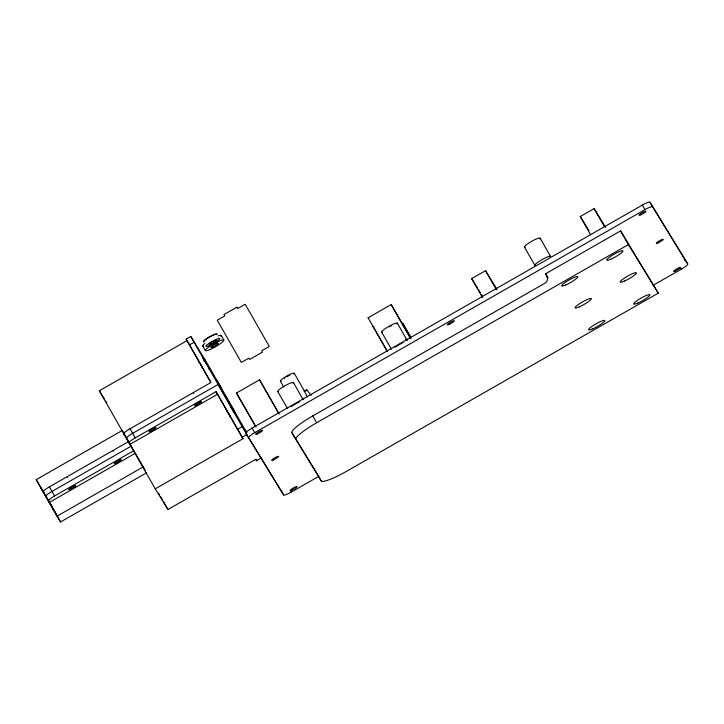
<?xml version="1.0" encoding="UTF-8"?>
<svg xmlns="http://www.w3.org/2000/svg" width="724" height="724" viewBox="0 0 724 724"><rect width="100%" height="100%" fill="white"/><g stroke="black" fill="none" stroke-linecap="round" stroke-linejoin="round"><path stroke-width="1.09" d="M255.925 459.559L256.64 460.871L255.708 459.351L167.95 509.497L155.253 488.836L123.795 433.794A7.982 1.276 -29.7 0 1 130.048 428.744L210.874 382.553L186.122 339.085L190.792 336.524L206.023 361.348L246.784 432.78M123.795 433.794L124.682 435.242L99.315 390.77L187.073 340.615L210.784 382.191M189.407 344.923L194.032 342.28M203.833 360.914L205.281 360.09M208.403 368.842L209.851 368.018M146.719 472.727L60.581 521.959L36.2 479.668L122.338 430.436L128.465 441.188M44.001 493.352L43.114 491.895A7.982 1.276 -29.7 0 1 49.377 486.854L128.582 441.586L134.827 452.4M128.999 442.916A7.982 1.276 -29.7 0 1 135.252 437.866L216.078 391.675L243.011 438.69L155.253 488.836M129.886 444.364L217.643 394.209M48.318 501.017A7.982 1.276 -29.7 0 1 54.581 495.976L133.786 450.708M255.527 426.409L236.477 393.005L259.572 379.81L278.695 413.232M387.159 351.185L368.109 317.782L391.195 304.587L410.798 338.669M49.205 502.474L135.343 453.242L145.189 470.247M482.501 297.609L471.659 278.604L485.514 270.686L497.062 289.473M590.567 234.594L580.268 216.539L594.123 208.612L605.671 227.399M57.015 516.158L143.153 466.926M243.011 438.69L237.544 429.305L242.16 426.671L190.792 336.524M307.519 396.879L304.252 391.141L306.686 389.747L311.166 395.34M318.696 476.419L291.238 492.112A7.982 1.276 -29.7 0 1 283.645 494.981L245.843 433.151A7.982 1.276 -29.7 0 1 252.106 428.101L642.369 205.064A7.982 1.276 -29.7 0 1 649.962 202.195L687.764 264.025A7.982 1.276 -29.7 0 1 681.51 269.075L653.075 285.319M242.115 437.233L246.73 434.599L242.16 426.671M248.441 437.712A7.982 1.276 -29.7 0 1 254.703 432.662L644.966 209.625A7.982 1.276 -29.7 0 1 652.568 206.756L687.764 264.025M545.507 273.817L620.604 230.902L658.261 293.157L346.506 471.324A26.598 4.254 -29.7 0 1 321.185 480.899L291.89 432.726A26.598 4.254 -29.7 0 1 312.75 415.911L544.792 283.292A5.321 5.249 -31.6 0 0 546.81 276.097L545.507 273.817L547.851 277.627M295.79 439.568A26.598 4.254 -29.7 0 1 316.65 422.753L628.405 244.585L658.261 293.157M256.595 460.799L261.083 457.894M56.191 514.493L53.775 510.121M227.906 412.354L230.223 416.363M580.268 216.539L588.929 230.621M546.81 276.097L547.977 277.998M471.659 278.604L477.433 287.998M478.582 289.872L480.32 292.695M481.469 294.568L482.627 296.451M368.109 317.782L368.552 318.506M372.453 325.348L387.231 351.203M306.686 389.747L306.958 390.182L304.514 391.575A7.982 1.276 -29.7 0 0 304.252 391.141M291.89 432.726L317.284 474.048A26.598 4.254 -29.7 0 0 317.583 474.329M236.477 393.005L256.079 427.088M225.562 396.616L218.983 384.942L234.811 412.644L218.096 384.471L132.655 433.305A7.982 1.276 -29.7 0 0 126.392 438.355L131.18 446.147L51.974 491.415A7.982 1.276 -29.7 0 0 45.712 496.456L56.047 514.239M228.232 400.969L233.915 410.209M245.843 433.151L283.645 494.981M186.177 339.167L187.073 340.615M99.315 390.77L104.509 399.223M105.668 401.096L106.817 402.978M36.2 479.668L47.567 499.153M52.771 508.275L53.666 509.723A7.982 1.276 -29.7 0 0 53.902 509.85M230.169 416.273L229.11 414.39M524.438 247.119L534.81 265.183M381.666 332.135L391.494 349.249M277.754 391.53L287.582 408.644M246.712 432.708L245.155 430.02L246.613 432.608M45.241 495.144L40.499 486.99L44.96 494.954M45.992 496.456L49.024 501.75M280.378 381.159L283.699 386.96M218.992 384.191L217.182 380.987L221.128 387.892L219.662 385.277M204.675 360.805L202.937 357.801L204.032 359.765M204.557 360.679L206.874 364.688L205.752 362.688M228.576 413.44L226.268 409.449L227.372 411.413M649.962 202.195L652.568 206.756M681.022 268.215L681.51 269.075M642.369 205.064L644.966 209.625M620.604 230.902L628.405 244.585M594.123 208.612L604.422 226.666M485.514 270.686L496.356 289.691M410.951 337.502L402.562 323.067L410.97 337.809M391.195 304.587L410.255 337.99M294.234 373.24L304.523 391.277M312.75 415.911L316.65 422.753M317.845 475.025L321.185 480.899M259.572 379.81L279.183 414.2M221.236 335.465L223.843 340.027M290.749 491.252L291.238 492.112M252.106 428.101L254.703 432.662M202.765 346.018L205.372 350.579M233.191 410.807L234.838 413.721L230.893 406.825L232.006 408.798M216.078 391.675L237.544 429.305M199.534 362.606C195.489 355.412 204.865 372 201.145 365.349M130.048 428.744L135.252 437.866M158.574 493.062L159.678 494.999M160.782 496.926L162.438 499.831M163.543 501.768L167.95 509.497M49.377 486.854L54.581 495.976M48.463 500.601L49.603 502.592M49.766 502.881L50.246 503.732M50.571 504.302L52.526 507.723M52.689 508.013L60.581 521.959M53.16 509.026L49.73 502.981L51.06 505.162A7.982 1.276 -29.7 0 0 51.793 505.28M540.14 238.142L550.403 256.269M397.367 323.166L407.087 340.343M293.455 382.553L303.175 399.729M405.702 339.538A9.041 1.448 -29.7 0 1 407.304 339.99M395.042 347.285A9.041 1.448 -29.7 0 1 403.024 342.669M382.498 332.28A9.041 1.448 -29.7 0 1 388.761 326.415A9.041 1.448 -29.7 0 1 397.096 323.936M302.252 398.797A9.041 1.448 -29.7 0 1 303.383 399.377M287.772 407.838A9.041 1.448 -29.7 0 1 287.772 407.54M291.129 406.671A9.041 1.448 -29.7 0 1 299.618 401.82M278.577 391.666A9.041 1.448 -29.7 0 1 284.849 385.811A9.041 1.448 -29.7 0 1 293.184 383.322M281.111 381.276A7.982 1.276 -29.7 0 1 286.641 376.109A7.982 1.276 -29.7 0 1 293.989 373.919M535.38 265.527A9.041 1.448 -29.7 0 1 541.941 259.644A9.041 1.448 -29.7 0 1 550.439 256.92M525.271 247.255A9.041 1.448 -29.7 0 1 531.534 241.4A9.041 1.448 -29.7 0 1 539.869 238.911M685.166 259.464A7.982 1.276 -29.7 0 1 684.696 260.405M281.772 490.546A7.982 1.276 -29.7 0 1 281.048 490.419M389.503 326.958A3.855 0.615 -29.7 0 1 389.811 326.786M391.078 326.162A3.855 0.615 -29.7 0 1 391.376 326.035M284.505 378.353A3.855 0.615 -29.7 0 1 284.948 377.991M286.686 376.842A3.855 0.615 -29.7 0 1 288.559 375.847M289.7 375.376A3.855 0.615 -29.7 0 1 289.935 375.303M217.906 335.981A10.643 1.701 -29.7 0 1 220.92 336.37M203.743 346.181A10.643 1.701 -29.7 0 1 204.838 343.447M203.752 341.981A7.982 1.276 -29.7 0 1 209.906 336.597A7.982 1.276 -29.7 0 1 216.919 334.597M204.286 341.366A6.914 1.104 -29.7 0 1 209.652 336.932A6.914 1.104 -29.7 0 1 216.259 334.524M193.471 393.503A3.991 0.633 -29.7 0 1 193.806 393.34M67.413 477.541A3.991 0.633 -29.7 0 1 67.658 477.415M113.161 451.405A3.991 0.633 -29.7 0 1 113.406 451.287M48.915 500.746A7.982 1.276 -29.7 0 1 48.553 500.682M236.911 307.166L223.988 314.56L224.766 315.926L217.254 320.216L241.327 362.407L248.83 358.118L249.608 359.484L262.541 352.099L261.762 350.724L269.265 346.434L245.201 304.243L237.698 308.533L236.911 307.166M292.034 490.058A3.991 0.633 -29.7 0 0 297.184 486.564A3.991 0.633 -29.7 0 0 291.89 488.872A3.991 0.633 -29.7 0 0 292.034 490.058M640.849 214.793A3.991 0.633 -29.7 0 0 645.989 211.299A3.991 0.633 -29.7 0 0 640.695 213.607A3.991 0.633 -29.7 0 0 640.849 214.793M449.179 324.334A3.991 0.633 -29.7 0 0 454.319 320.841A3.991 0.633 -29.7 0 0 449.025 323.148A3.991 0.633 -29.7 0 0 449.179 324.334M658.107 242.884A3.991 0.633 -29.7 0 0 663.256 239.391A3.991 0.633 -29.7 0 0 657.962 241.707A3.991 0.633 -29.7 0 0 658.107 242.884M257.509 433.875A3.991 0.633 -29.7 0 0 262.649 430.382A3.991 0.633 -29.7 0 0 257.355 432.69A3.991 0.633 -29.7 0 0 257.509 433.875M675.32 271.002A3.991 0.633 -29.7 0 0 680.524 267.5A3.991 0.633 -29.7 0 0 675.284 269.762A3.991 0.633 -29.7 0 0 675.32 271.002M273.5 459.894A3.991 0.633 -29.7 0 0 278.64 456.401A3.991 0.633 -29.7 0 0 273.346 458.708A3.991 0.633 -29.7 0 0 273.5 459.894M210.014 349.529A10.643 1.701 -29.7 0 0 223.888 340.171A10.643 1.701 -29.7 0 0 209.915 346.208A10.643 1.701 -29.7 0 0 210.014 349.529M212.829 346.968A4.254 0.679 -29.7 0 0 218.313 343.239A4.254 0.679 -29.7 0 0 212.666 345.701A4.254 0.679 -29.7 0 0 212.829 346.968M209.39 345.601A7.982 1.276 -29.7 0 0 219.788 338.588A7.982 1.276 -29.7 0 0 209.317 343.113A7.982 1.276 -29.7 0 0 209.39 345.601M211.055 344.099A4.254 0.679 -29.7 0 0 216.539 340.371A4.254 0.679 -29.7 0 0 210.892 342.841A4.254 0.679 -29.7 0 0 211.055 344.099M610.956 259.156A9.312 1.484 -29.7 0 0 622.966 251.002A9.312 1.484 -29.7 0 0 610.613 256.396A9.312 1.484 -29.7 0 0 610.956 259.156M592.847 328.777A9.312 1.484 -29.7 0 0 604.848 320.623A9.312 1.484 -29.7 0 0 592.494 326.017A9.312 1.484 -29.7 0 0 592.847 328.777M579.372 306.849A9.312 1.484 -29.7 0 0 591.372 298.686A9.312 1.484 -29.7 0 0 579.019 304.08A9.312 1.484 -29.7 0 0 579.372 306.849M565.887 284.912A9.312 1.484 -29.7 0 0 577.888 276.758A9.312 1.484 -29.7 0 0 565.544 282.152A9.312 1.484 -29.7 0 0 565.887 284.912M637.916 303.021A9.312 1.484 -29.7 0 0 649.917 294.858A9.312 1.484 -29.7 0 0 637.572 300.252A9.312 1.484 -29.7 0 0 637.916 303.021M624.441 281.084A9.312 1.484 -29.7 0 0 636.441 272.93A9.312 1.484 -29.7 0 0 624.088 278.324A9.312 1.484 -29.7 0 0 624.441 281.084M196.322 405.277A3.991 0.633 -29.7 0 0 201.525 401.775A3.991 0.633 -29.7 0 0 196.285 404.037A3.991 0.633 -29.7 0 0 196.322 405.277M150.818 431.287A3.991 0.633 -29.7 0 0 156.022 427.775A3.991 0.633 -29.7 0 0 150.782 430.038A3.991 0.633 -29.7 0 0 150.818 431.287M70.545 489.171A3.991 0.633 -29.7 0 0 75.685 485.677A3.991 0.633 -29.7 0 0 70.391 487.985A3.991 0.633 -29.7 0 0 70.545 489.171M116.048 463.17A3.991 0.633 -29.7 0 0 121.189 459.668A3.991 0.633 -29.7 0 0 115.903 461.984A3.991 0.633 -29.7 0 0 116.048 463.17"/></g></svg>
